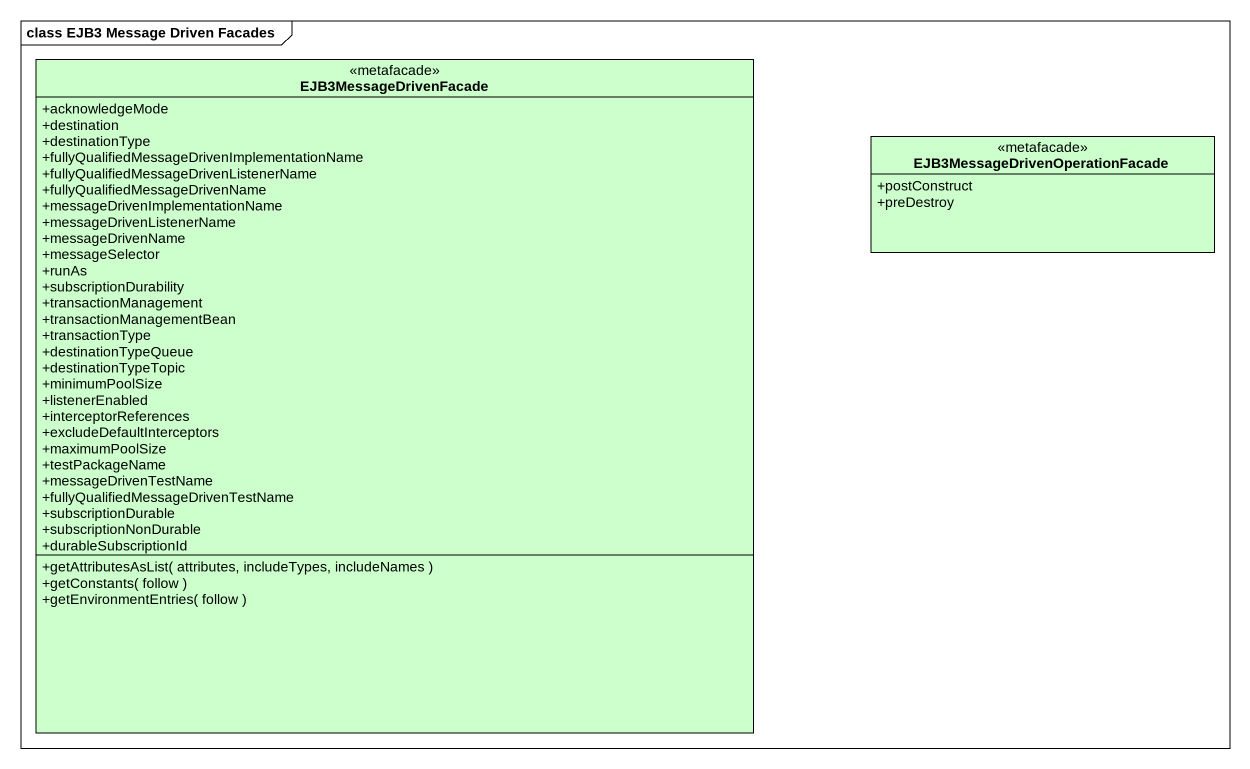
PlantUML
@startuml
mainframe class EJB3 Message Driven Facades
hide circle
hide empty members
skinparam classAttributeIconSize 0
class EJB3MessageDrivenFacade <<metafacade>> #CCFFCC {
  +acknowledgeMode
  +destination
  +destinationType
  +fullyQualifiedMessageDrivenImplementationName
  +fullyQualifiedMessageDrivenListenerName
  +fullyQualifiedMessageDrivenName
  +messageDrivenImplementationName
  +messageDrivenListenerName
  +messageDrivenName
  +messageSelector
  +runAs
  +subscriptionDurability
  +transactionManagement
  +transactionManagementBean
  +transactionType
  +destinationTypeQueue
  +destinationTypeTopic
  +minimumPoolSize
  +listenerEnabled
  +interceptorReferences
  +excludeDefaultInterceptors
  +maximumPoolSize
  +testPackageName
  +messageDrivenTestName
  +fullyQualifiedMessageDrivenTestName
  +subscriptionDurable
  +subscriptionNonDurable
  +durableSubscriptionId
  +getAttributesAsList( attributes, includeTypes, includeNames )
  +getConstants( follow )
  +getEnvironmentEntries( follow )
}
class "EJB3MessageDrivenOperationFacade" as EJB3MessageDrivenOperationFa <<metafacade>> #CCFFCC {
  +postConstruct
  +preDestroy
}
@enduml
